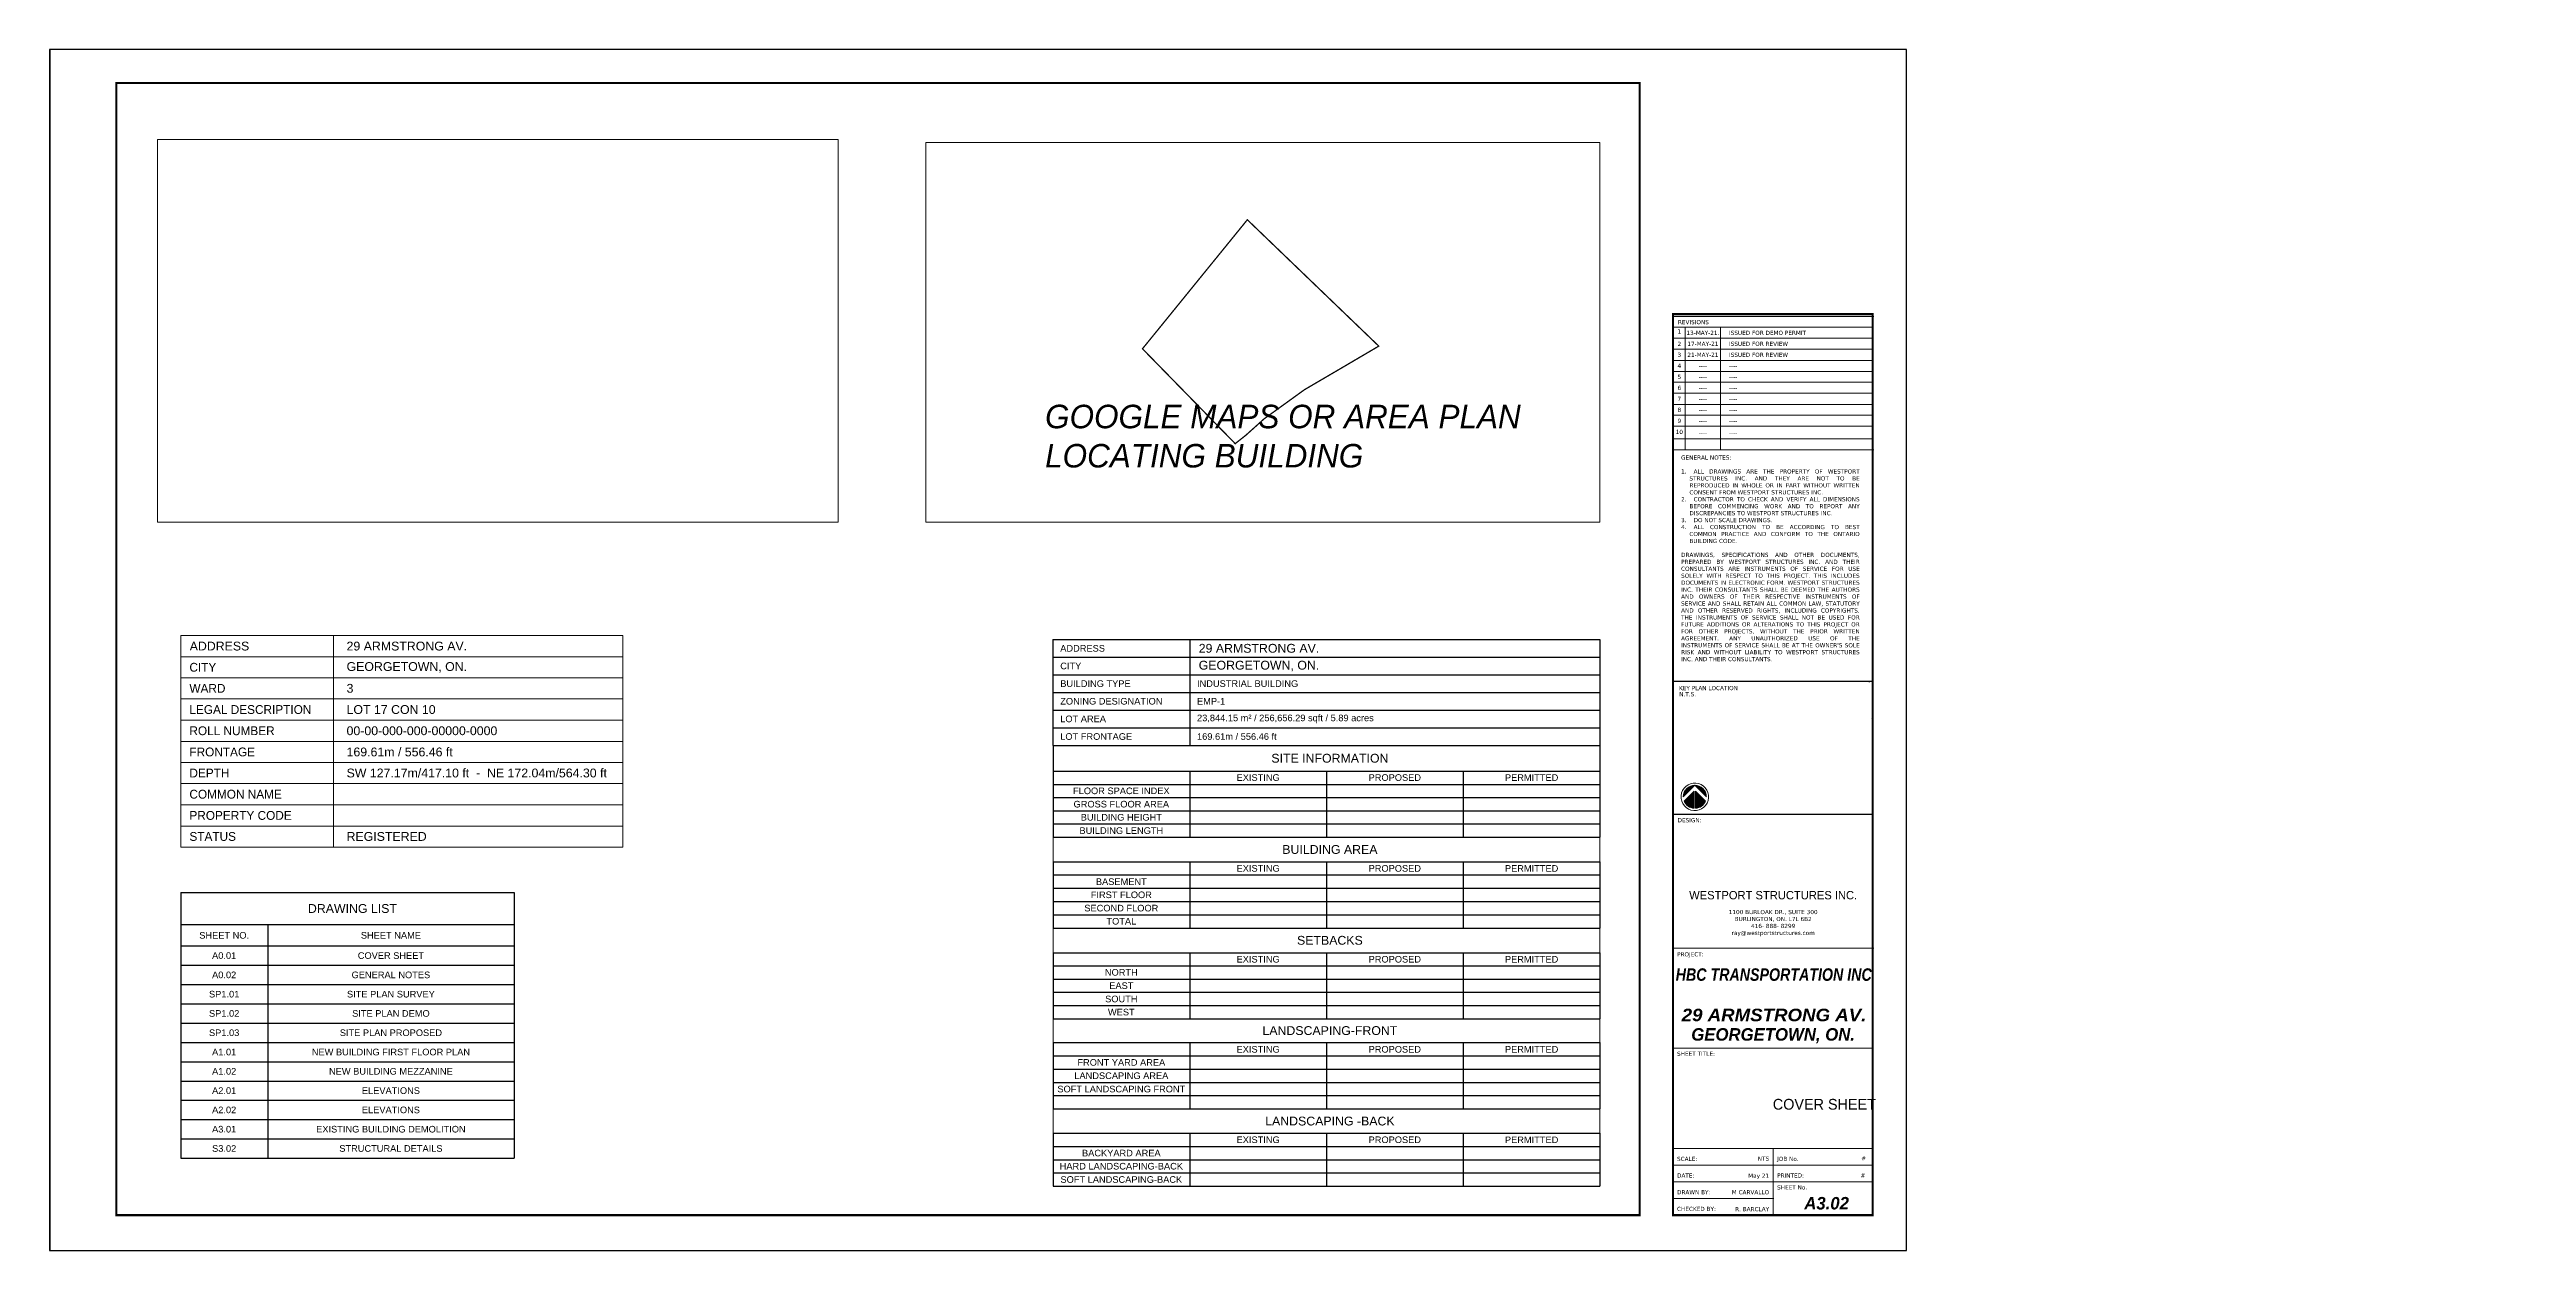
# Paper-space layout 'A0.01' of a CAD drawing. Header units: metres. Extents: x 0 to 576, y 0 to 279.
# The model-space entities are those that its viewports show. They can reach past a viewport. Long polylines and large blocks are cut down to what shows.
import ezdxf
from ezdxf.enums import TextEntityAlignment as Align

# ---------------------------------------------------------------- set-up
doc = ezdxf.new("R2018")
doc.units = ezdxf.units.M
doc.header["$XCLIPFRAME"] = 2
doc.linetypes.add('PHANTOM', pattern=[63.5, 31.75, -6.35, 6.35, -6.35, 6.35, -6.35])
doc.layers.get('DEFPOINTS').update_dxf_attribs({"lineweight": 5})
for name, color, linetype, lineweight in [('A-WALLS', 1, 'Continuous', 25), ('BRD-LINES', 202, 'Continuous', 5), ('BRD-TEXT', 3, 'Continuous', 5), ('BRD-THIN LINES', 7, 'Continuous', 5), ('F line', 1, 'Continuous', 5), ('SP_TERRAIN BOUNDARY', 1, 'PHANTOM', 50), ('ST-GRID DIMS', 7, 'Continuous', 5), ('T-TABLES', 6, 'Continuous', 5)]:
    doc.layers.add(name, color=color, linetype=linetype, lineweight=lineweight)
doc.layers.add('P_NOPLOT_TEXT', color=7, linetype='Continuous', lineweight=5, true_color=0xfc928d, plot=False)
doc.styles.add('.TABLE TEXT MED', font='GOTHIC.TTF', dxfattribs={"height": 5})
doc.styles.add('MGC-TITLES-MED', font='GOTHICI.TTF', dxfattribs={"height": 0.25})
doc.styles.get("Standard").update_dxf_attribs({"font": 'arial.ttf'})
doc.styles.add('TITLE BLOCK BIG', font='GOTHICBI.TTF', dxfattribs={"height": 0.1875})
doc.styles.add('TITLE BLOCK MED 2', font='GOTHIC.TTF', dxfattribs={"height": 0.125})
doc.styles.add('TITLE BLOCK SMALL', font='verdana.ttf', dxfattribs={"height": 0.0625})
picture_1 = doc.add_image_def('image1.jpg', size_in_pixel=(655, 450))
picture_2 = doc.add_image_def('image2.jpg', size_in_pixel=(3264, 1836))
picture_3 = doc.add_image_def('image3.jpg', size_in_pixel=(1180, 665))

# ---------------------------------------------------------------- blocks, each defined once
blk = doc.blocks.new('*X3')
at = {"color": 0}
for p, q in [((-62, 8), (27, 8)), ((-62, 5), (29, 5)), ((-61, 12), (22, 12)), ((-61, 10), (24, 10)), ((-60, 15), (19, 15)), ((-59, 20), (14, 20)), ((-59, 18), (17, 18)), ((-58, 22), (12, 22)), ((-57, 25), (9, 25)), ((-56, 28), (7, 28)), ((-54, 30), (4, 30)), ((-53, 32), (2, 32)), ((-51, 35), (-1, 35)), ((-49, 38), (-3, 38)), ((-47, 40), (-6, 40)), ((-45, 42), (-8, 42)), ((-43, 45), (-11, 45)), ((-40, 48), (-13, 48)), ((-37, 50), (-16, 50)), ((-33, 52), (-18, 52)), ((-29, 55), (-21, 55))]:
    blk.add_line(p, q, dxfattribs=at)
blk = doc.blocks.new('*X4')
at = {"color": 0}
for p, q in [((-62, -5), (29, -5)), ((-62, -8), (27, -8)), ((-61, -10), (24, -10)), ((-61, -12), (22, -12)), ((-60, -15), (19, -15)), ((-59, -18), (17, -18)), ((-59, -20), (14, -20)), ((-58, -22), (12, -22)), ((-57, -25), (9, -25)), ((-56, -28), (7, -28)), ((-54, -30), (4, -30)), ((-53, -32), (2, -32)), ((-51, -35), (-1, -35)), ((-49, -38), (-3, -38)), ((-47, -40), (-6, -40)), ((-45, -42), (-8, -42)), ((-43, -45), (-11, -45)), ((-40, -48), (-13, -48)), ((-37, -50), (-16, -50)), ((-33, -52), (-18, -52)), ((-29, -55), (-21, -55))]:
    blk.add_line(p, q, dxfattribs=at)
blk = doc.blocks.new('*X5')
at = {"color": 0}
for p, q in [((2, -60), (16, -60)), ((5, -58), (23, -58)), ((7, -55), (29, -55)), ((10, -52), (33, -52)), ((12, -50), (37, -50)), ((15, -48), (40, -48)), ((17, -45), (43, -45)), ((20, -42), (45, -42)), ((22, -40), (47, -40)), ((25, -38), (49, -38)), ((27, -35), (51, -35)), ((30, -32), (53, -32)), ((32, -30), (54, -30)), ((35, -28), (56, -28)), ((37, -25), (57, -25)), ((40, -22), (58, -22)), ((42, -20), (59, -20)), ((45, -18), (59, -18)), ((47, -15), (60, -15)), ((50, -12), (61, -12)), ((52, -10), (61, -10)), ((55, -8), (62, -8)), ((57, -5), (62, -5)), ((60, -2), (62, -2))]:
    blk.add_line(p, q, dxfattribs=at)
blk = doc.blocks.new('*X6')
at = {"color": 0}
for p, q in [((2, 60), (16, 60)), ((5, 58), (23, 58)), ((7, 55), (29, 55)), ((10, 52), (33, 52)), ((12, 50), (37, 50)), ((15, 48), (40, 48)), ((17, 45), (43, 45)), ((20, 42), (45, 42)), ((22, 40), (47, 40)), ((25, 38), (49, 38)), ((27, 35), (51, 35)), ((30, 32), (53, 32)), ((32, 30), (54, 30)), ((35, 28), (56, 28)), ((37, 25), (57, 25)), ((40, 22), (58, 22)), ((42, 20), (59, 20)), ((45, 18), (59, 18)), ((47, 15), (60, 15)), ((50, 12), (61, 12)), ((52, 10), (61, 10)), ((55, 8), (62, 8)), ((57, 5), (62, 5)), ((60, 2), (62, 2)), ((62, 0), (62, 0))]:
    blk.add_line(p, q, dxfattribs=at)
blk = doc.blocks.new('A$C620E51BF')
for p, q in [((4.91, 9.03), (0.8, 4.91)), ((4.91, 9.03), (9.03, 4.91)), ((1.1, 3.36), (4.71, 6.97)), ((4.71, 6.97), (4.71, 0.79)), ((8.73, 3.36), (5.11, 6.97)), ((5.11, 0.79), (5.11, 6.97))]:
    blk.add_line(p, q)
at = {"extrusion": (0, 0, -1)}
blk.add_ellipse((4.91, 4.9), major_axis=(-4.9, 0.39), ratio=1, dxfattribs=at)
for start_param, end_param in [(6.206295, 7.773697), (1.490512, 3.057915), (4.680511, 5.818313), (3.445897, 4.583699)]:
    blk.add_ellipse((4.91, 4.9), major_axis=(-4.1, 0.33), ratio=1, start_param=start_param, end_param=end_param, dxfattribs=at)
at = {"xscale": 0.0663863712999671, "yscale": 0.0663863712999671, "zscale": 0.0110643952166795, "rotation": 89.99999999999999}
for name in ['*X6', '*X5', '*X3', '*X4']:
    blk.add_blockref(name, (4.91, 4.9), dxfattribs=at)
blk = doc.blocks.new('*U43')
at = {"layer": 'F line', "ltscale": 100}
h = blk.add_hatch(dxfattribs=at)
h.set_pattern_fill('AR-CONC', color=95, scale=0.006111)
h.set_pattern_definition([(50, (-228.60933, -19.48155), (0.0438325667, -0.0038348527), [0.004583333, -0.050416667]), (355, (-228.60933, -19.48155), (-0.008479248, 0.045967297), [0.003666667, -0.040333333]), (100.451444, (-228.605676, -19.48187), (0.0353533184, 0.042132444), [0.003895234, -0.0428475735]), (46.1842, (-228.60933, -19.46933), (0.065220304, -0.010115067), [0.006875, -0.075625]), (96.635635, (-228.603894, -19.47017), (0.05711823, 0.05952947), [0.005842854, -0.064271396]), (351.184164, (-228.60933, -19.46933), (0.05711823, 0.05952947), [0.0055, -0.0605]), (21, (-228.603218, -19.472383), (0.036477653, -0.024604488), [0.004583333, -0.050416667]), (326, (-228.603218, -19.472383), (0.01486927, 0.044314725), [0.003666667, -0.040333333]), (71.451445, (-228.600178, -19.474434), (0.051346923, 0.019710237), [0.003895234, -0.0428475735]), (37.5, (-228.609329, -19.48155), (0.0007431023, 0.0203435133), [0, -0.0398444444, 0, -0.0409444444, 0, -0.040486111]), (7.5, (-228.609329, -19.48155), (0.0160764717, 0.024102938), [0, -0.0233444444, 0, -0.0389277778, 0, -0.0154305556]), (327.5, (-228.622957, -19.48155), (0.0326224822, -0.0013783533), [0, -0.0152777778, 0, -0.0476666667, 0, -0.06325]), (317.5, (-228.629068, -19.48155), (0.0356391548, 0.0061175267), [0, -0.019861111, 0, -0.0316555556, 0, -0.0449166667])])
h.paths.add_polyline_path([(29.009, 7.928), (29.668, 7.922)], flags=16)
at = {"ltscale": 0.1}
blk.add_lwpolyline([(6.994, 0), (23.994, 0), (23.994, 11), (6.994, 11)], close=True, dxfattribs=at)
for p in [(22.772, 0.782), (22.772, 0.629), (22.772, 0.477)]:
    blk.add_point(p)
at = {"layer": 'BRD-LINES'}
for p, q in [((23.683, 8.556), (21.86, 8.556)), ((23.683, 8.456), (21.86, 8.456)), ((23.683, 8.355), (21.86, 8.355)), ((23.683, 8.254), (21.86, 8.254)), ((23.683, 8.153), (21.86, 8.153)), ((23.683, 8.052), (21.86, 8.052)), ((23.683, 7.952), (21.86, 7.952)), ((23.683, 7.851), (21.86, 7.851)), ((23.683, 7.75), (21.86, 7.75)), ((21.966, 7.75), (21.966, 7.334)), ((22.291, 7.75), (22.291, 7.334)), ((23.683, 7.65), (21.86, 7.65)), ((23.683, 7.549), (21.86, 7.549)), ((23.683, 7.435), (21.86, 7.435)), ((21.855, 0.782), (23.688, 0.782)), ((21.855, 0.629), (23.688, 0.629)), ((21.855, 0.477), (22.772, 0.477))]:
    blk.add_line(p, q, dxfattribs=at)
blk.add_lwpolyline([(6.998, 0), (6.998, 11), (23.994, 11), (23.994, 0), (6.994, 0)], close=True, dxfattribs=at)
at = {"layer": 'BRD-LINES', "const_width": 0.0191}
for points in [[(7.605, 10.694), (21.549, 10.694), (21.549, 0.324), (7.605, 0.324)], [(21.855, 0.324), (23.683, 0.324), (23.683, 8.576), (21.855, 8.576)]]:
    blk.add_lwpolyline(points, close=True, dxfattribs=at)
at = {"layer": 'BRD-LINES', "const_width": 0.00917, "flags": 128}
for points in [[(21.86, 8.556), (23.694, 8.556)], [(21.85, 7.334), (23.683, 7.334)], [(21.86, 7.334), (23.694, 7.334)], [(21.85, 5.215), (23.683, 5.215)], [(21.85, 3.992), (23.683, 3.992)], [(21.86, 2.77), (23.694, 2.77)], [(21.855, 1.852), (23.688, 1.852)], [(21.855, 0.935), (23.688, 0.935)], [(22.772, 0.324), (22.772, 0.935)]]:
    blk.add_lwpolyline(points, dxfattribs=at)
at = {"layer": 'BRD-TEXT'}
for p, q in [((21.967, 8.456), (21.967, 7.75)), ((22.291, 8.456), (22.291, 7.75))]:
    blk.add_line(p, q, dxfattribs=at)
at = {"layer": 'BRD-THIN LINES', "ltscale": 0.1}
for p, q in [((23.648, 5.204), (23.657, 5.215)), ((23.676, 4.875), (23.683, 4.869))]:
    blk.add_line(p, q, dxfattribs=at)
at = {"layer": 'BRD-LINES', "color": 7, "xscale": 0.02560439062498781, "yscale": 0.02560439062498781, "zscale": 0.02560439062498781}
blk.add_blockref('A$C620E51BF', (21.929, 4.03), dxfattribs=at)
at = {"layer": 'BRD-TEXT', "style": 'TITLE BLOCK SMALL'}
for s, p in [('1', (21.913, 8.418)), ('2', (21.913, 8.304)), ('3', (21.913, 8.204)), ('4', (21.913, 8.103)), ('5', (21.913, 8.002)), ('6', (21.913, 7.901)), ('8', (21.913, 7.7)), ('7', (21.913, 7.801)), ('10', (21.913, 7.498)), ('9', (21.913, 7.599))]:
    blk.add_text(s, height=0.0382, dxfattribs=at).set_placement(p, align=Align.MIDDLE_CENTER)
for s, height, p in [('REVISIONS', 0.0382, (21.9, 8.484)), ('KEY PLAN LOCATION', 0.03819, (21.91, 5.132)), ('DESIGN:', 0.0382, (21.897, 3.922)), ('PROJECT:', 0.0382, (21.892, 2.694)), ('SHEET TITLE:', 0.03819, (21.892, 1.783)), ('SCALE:', 0.0382, (21.892, 0.82)), ('DATE:', 0.0382, (21.892, 0.668)), ('JOB No.', 0.0382, (22.808, 0.82)), ('PRINTED:', 0.0382, (22.808, 0.668)), ('DRAWN BY:', 0.0382, (21.892, 0.515)), ('SHEET No.', 0.0382, (22.808, 0.559)), ('CHECKED BY:', 0.03819, (21.892, 0.362))]:
    blk.add_text(s, height=height, dxfattribs=at).set_placement(p)
blk.add_text('N.T.S.', height=0.0382, dxfattribs=at).set_placement((21.912, 5.065), align=Align.BOTTOM_LEFT)
at = {"layer": 'BRD-TEXT', "ltscale": 0.1, "insert": (21.929, 7.282), "char_height": 0.038194, "attachment_point": 1, "style": 'TITLE BLOCK SMALL'}
blk.add_mtext_dynamic_manual_height_columns("\\pxsm1;GENERAL NOTES:\\P\\pqj;\\P\\pi-2,l2,t3;1.^IALL DRAWINGS ARE THE PROPERTY OF WESTPORT STRUCTURES INC. AND THEY ARE NOT TO BE REPRODUCED IN WHOLE OR IN PART WITHOUT WRITTEN CONSENT FROM WESTPORT STRUCTURES INC.\\P2.^ICONTRACTOR TO CHECK AND VERIFY ALL DIMENSIONS BEFORE COMMENCING WORK AND TO REPORT ANY DISCREPANCIES TO WESTPORT STRUCTURES INC.\\P3.^IDO NOT SCALE DRAWINGS.\\P4.^IALL CONSTRUCTION TO BE ACCORDING TO BEST COMMON PRACTICE AND CONFORM TO THE ONTARIO BUILDING CODE.\\P\\pi0,l0,tz;\\PDRAWINGS, SPECIFICATIONS AND OTHER DOCUMENTS, PREPARED BY WESTPORT STRUCTURES INC. AND THEIR CONSULTANTS ARE INSTRUMENTS OF SERVICE FOR USE SOLELY WITH RESPECT TO THIS PROJECT. THIS INCLUDES DOCUMENTS IN ELECTRONIC FORM. WESTPORT STRUCTURES INC. THEIR CONSULTANTS SHALL BE DEEMED THE AUTHORS AND OWNERS OF THEIR RESPECTIVE INSTRUMENTS OF SERVICE AND SHALL RETAIN ALL COMMON LAW, STATUTORY AND OTHER RESERVED RIGHTS, INCLUDING COPYRIGHTS. THE INSTRUMENTS OF SERVICE SHALL NOT BE USED FOR FUTURE ADDITIONS OR ALTERATIONS TO THIS PROJECT OR FOR OTHER PROJECTS, WITHOUT THE PRIOR WRITTEN AGREEMENT. ANY UNAUTHORIZED USE OF THE INSTRUMENTS OF SERVICE SHALL BE AT THE OWNER'S SOLE RISK AND WITHOUT LIABILITY TO WESTPORT STRUCTURES INC. AND THEIR CONSULTANTS.", width=1.63003, gutter_width=0.382, heights=[0], dxfattribs=at)
at = {"layer": 'BRD-TEXT', "insert": (22.772, 3.254), "char_height": 0.07639, "width": 2.36316, "attachment_point": 5, "style": 'TITLE BLOCK MED 2'}
blk.add_mtext('WESTPORT STRUCTURES INC.\\P', dxfattribs=at)
at = {"layer": 'BRD-TEXT', "insert": (22.772, 2.999), "char_height": 0.03819, "attachment_point": 5, "style": 'TITLE BLOCK SMALL'}
blk.add_mtext_dynamic_manual_height_columns('\\pxsm1,qc;1100 BURLOAK DR., SUITE 300\\PBURLINGTON, ON. L7L 6B2\\P416- 888- 8299\\Pray@westportstructures.com', width=1.74176, gutter_width=0.191, heights=[0.653], dxfattribs=at)
at = {"layer": 'BRD-TEXT', "ltscale": 0.1}
for tag, height, style, p in [('REV_1_DATE', 0.0382, 'TITLE BLOCK SMALL', (22.129, 8.405)), ('REV_2_DATE', 0.0382, 'TITLE BLOCK SMALL', (22.129, 8.304)), ('REV_3_DATE', 0.0382, 'TITLE BLOCK SMALL', (22.129, 8.204)), ('REV_4_DATE', 0.0382, 'TITLE BLOCK SMALL', (22.129, 8.103)), ('REV_5_DATE', 0.0382, 'TITLE BLOCK SMALL', (22.129, 8.002)), ('REV_6_DATE', 0.0382, 'TITLE BLOCK SMALL', (22.129, 7.902)), ('REV_7_DATE', 0.0382, 'TITLE BLOCK SMALL', (22.129, 7.801)), ('REV_8_DATE', 0.0382, 'TITLE BLOCK SMALL', (22.129, 7.7)), ('REV_10_DATE', 0.0382, 'TITLE BLOCK SMALL', (22.129, 7.485)), ('REV_9_DATE', 0.0382, 'TITLE BLOCK SMALL', (22.129, 7.599)), ('SHEET_NO', 0.115, 'TITLE BLOCK BIG', (23.261, 0.433))]:
    blk.add_attdef(tag, text='', height=height, dxfattribs=dict(at, style=style)).set_placement(p, align=Align.MIDDLE_CENTER)
at = {"layer": 'BRD-TEXT', "ltscale": 0.1, "style": 'TITLE BLOCK SMALL'}
for tag, p in [('REV_1_DETAIL', (22.367, 8.405)), ('REV_2_DETAIL', (22.367, 8.304)), ('REV_3_DETAIL', (22.367, 8.204)), ('REV_4_DETAIL', (22.367, 8.103)), ('REV_5_DETAIL', (22.367, 8.002)), ('REV_6_DETAIL', (22.367, 7.902)), ('REV_7_DETAIL', (22.367, 7.801)), ('REV_8_DETAIL', (22.367, 7.7)), ('REV_9_DETAIL', (22.367, 7.599)), ('REV_10_DETAIL', (22.367, 7.485))]:
    blk.add_attdef(tag, text='', height=0.0382, dxfattribs=at).set_placement(p, align=Align.MIDDLE_LEFT)
at = {"layer": 'BRD-TEXT', "ltscale": 0.1, "style": 'TITLE BLOCK BIG', "width": 0.85}
blk.add_attdef('PROJ_TITLE', text='', height=0.115, dxfattribs=at).set_placement((22.777, 2.585), align=Align.TOP_CENTER)
at = {"layer": 'BRD-TEXT', "ltscale": 0.1, "style": 'TITLE BLOCK BIG', "width": 1.108315}
blk.add_attdef('ADDRESS', text='', height=0.115, dxfattribs=at).set_placement((21.935, 2.1), (23.625, 2.1), align=Align.FIT)
at = {"layer": 'BRD-TEXT', "ltscale": 0.1, "style": 'TITLE BLOCK BIG'}
blk.add_attdef('CITY', text='', height=0.115, dxfattribs=at).set_placement((22.772, 2.037), align=Align.TOP_CENTER)
at = {"layer": 'BRD-TEXT', "lineweight": 30, "flags": 104}
blk.add_attdef('SHEET-TITLE', text='', height=0.115, dxfattribs=at).set_placement((22.769, 1.388), align=Align.MIDDLE_CENTER)
at = {"layer": 'BRD-TEXT', "ltscale": 0.1, "style": 'TITLE BLOCK SMALL'}
for tag, p in [('SCALE', (22.735, 0.841)), ('DATE', (22.735, 0.685)), ('DRAWN_BY', (22.735, 0.534)), ('CHECKED_BY', (22.735, 0.379))]:
    blk.add_attdef(tag, text='', height=0.0382, dxfattribs=at).set_placement(p, align=Align.MIDDLE_RIGHT)
for tag, p in [('PRINTED', (23.615, 0.656)), ('JOB_NO', (23.622, 0.814))]:
    blk.add_attdef(tag, text='', height=0.0382, dxfattribs=at).set_placement(p, align=Align.BOTTOM_RIGHT)
image = blk.add_image(picture_1, insert=(21.855, 3.992), size_in_units=(1.828, 1.256))
image.set_boundary_path([(-0.5, 11.54), (654.5, 449.5)])
blk = doc.blocks.new('*T64')
at = {"layer": 'T-TABLES', "color": 0, "lineweight": -2, "transparency": 16777216}
for p, q in [((0, 0), (7.0866, 0)), ((0, 0), (0, -5.4864)), ((7.0866, 0), (7.0866, -5.4864)), ((0, -0.9144), (28.3464, -0.9144)), ((28.3464, -0.9144), (28.3464, -5.4864)), ((0, -1.8288), (28.3464, -1.8288)), ((0, -2.7432), (28.3464, -2.7432)), ((0, -3.6576), (28.3464, -3.6576)), ((0, -4.572), (28.3464, -4.572)), ((0, -5.4864), (28.3464, -5.4864))]:
    blk.add_line(p, q, dxfattribs=at)
at = {"layer": 'T-TABLES', "color": 0, "linetype": 'ByBlock', "lineweight": -2, "transparency": 16777216}
for p, q in [((7.0866, 0), (28.3464, 0)), ((28.3464, 0), (28.3464, -0.9144))]:
    blk.add_line(p, q, dxfattribs=at)
at = {"layer": 'T-TABLES', "color": 0, "transparency": 16777216, "attachment_point": 4}
for s, insert, char_height, width in [('  ADDRESS', (0.1143, -0.4572), 0.3429, 6.858), ('  CITY', (0.1143, -1.3716), 0.3429, 6.858), ('  29 ARMSTRONG AV.', (7.2009, -0.4572), 0.4572, 21.0312), ('  GEORGETOWN, ON.', (7.2009, -1.3716), 0.4572, 21.0312), ('  BUILDING TYPE', (0.1143, -2.286), 0.3429, 6.858), ('  INDUSTRIAL BUILDING', (7.2009, -2.286), 0.3429, 21.0312), ('  ZONING DESIGNATION', (0.1143, -3.2004), 0.3429, 6.858), ('  EMP-1', (7.2009, -3.2004), 0.3429, 21.0312), ('  LOT AREA', (0.1143, -4.1148), 0.3429, 6.858), ('  LOT FRONTAGE', (0.1143, -5.0292), 0.3429, 6.858), ('  23,844.15 m² / 256,656.29 sqft / 5.89 acres', (7.2009, -4.1148), 0.3429, 21.0312), ('  169.61m / 556.46 ft', (7.2009, -5.0292), 0.3429, 21.0312)]:
    blk.add_mtext(s, dxfattribs=dict(at, insert=insert, char_height=char_height, width=width))
blk = doc.blocks.new('*T65')
at = {"layer": 'DEFPOINTS', "color": 8, "linetype": 'ByBlock', "lineweight": 0, "transparency": 16777216}
for p, q in [((0, -4.76), (0, -6.04)), ((28.34, -4.76), (28.34, -6.04)), ((0, -9.47), (0, -10.75)), ((28.34, -9.47), (28.34, -10.75)), ((0, -14.18), (0, -15.41)), ((28.34, -14.18), (28.34, -15.41)), ((0, -18.84), (0, -20.11)), ((28.34, -18.84), (28.34, -20.11))]:
    blk.add_line(p, q, dxfattribs=at)
at = {"layer": 'T-TABLES', "color": 0, "lineweight": -2, "transparency": 16777216}
for p, q in [((0, 0), (28.34, 0)), ((0, 0), (0, -1.33)), ((28.34, 0), (28.34, -1.33)), ((0, -1.33), (28.34, -1.33)), ((0, -2.02), (28.34, -2.02)), ((0, -2.02), (0, -4.76)), ((7.09, -2.02), (7.09, -4.76)), ((14.17, -2.02), (14.17, -4.76)), ((21.26, -2.02), (21.26, -4.76)), ((28.34, -2.02), (28.34, -4.76)), ((0, -2.7), (28.34, -2.7)), ((0, -3.39), (28.34, -3.39)), ((0, -4.07), (28.34, -4.07)), ((0, -4.76), (28.34, -4.76)), ((0, -6.04), (28.34, -6.04)), ((0, -6.04), (0, -9.47)), ((7.09, -6.04), (7.09, -9.47)), ((14.17, -6.04), (14.17, -9.47)), ((21.26, -6.04), (21.26, -9.47)), ((28.34, -6.04), (28.34, -9.47)), ((0, -6.72), (28.34, -6.72)), ((0, -7.41), (28.34, -7.41)), ((0, -8.1), (28.34, -8.1)), ((0, -8.78), (28.34, -8.78)), ((0, -9.47), (28.34, -9.47)), ((0, -10.75), (28.34, -10.75)), ((0, -11.43), (28.34, -11.43)), ((0, -11.43), (0, -14.18)), ((7.09, -11.43), (7.09, -14.18)), ((14.17, -10.75), (14.17, -14.18)), ((21.26, -10.75), (21.26, -14.18)), ((28.34, -10.75), (28.34, -14.18)), ((0, -12.12), (28.34, -12.12)), ((0, -12.8), (28.34, -12.8)), ((0, -13.49), (28.34, -13.49)), ((0, -14.18), (28.34, -14.18)), ((0, -15.41), (28.34, -15.41)), ((0, -16.1), (28.34, -16.1)), ((0, -16.1), (0, -18.84)), ((7.09, -16.1), (7.09, -18.84)), ((14.17, -15.41), (14.17, -18.84)), ((21.26, -15.41), (21.26, -18.84)), ((28.34, -15.41), (28.34, -18.84)), ((0, -16.79), (28.34, -16.79)), ((0, -17.47), (28.34, -17.47)), ((0, -18.16), (28.34, -18.16)), ((0, -18.84), (28.34, -18.84)), ((0, -20.11), (28.34, -20.11)), ((0, -20.11), (0, -22.85)), ((7.09, -20.11), (7.09, -22.85)), ((14.17, -20.11), (14.17, -22.85)), ((21.26, -20.11), (21.26, -22.85)), ((28.34, -20.11), (28.34, -22.85)), ((0, -20.79), (28.34, -20.79)), ((0, -21.48), (28.34, -21.48)), ((0, -22.16), (28.34, -22.16)), ((0, -22.85), (28.34, -22.85))]:
    blk.add_line(p, q, dxfattribs=at)
at = {"layer": 'T-TABLES', "color": 0, "linetype": 'ByBlock', "lineweight": -2, "transparency": 16777216}
for p, q in [((0, -1.33), (0, -2.02)), ((7.09, -1.33), (7.09, -2.02)), ((14.17, -1.33), (14.17, -2.02)), ((21.26, -1.33), (21.26, -2.02)), ((28.34, -1.33), (28.34, -2.02)), ((0, -10.75), (0, -11.43)), ((7.09, -10.75), (7.09, -11.43)), ((0, -15.41), (0, -16.1)), ((7.09, -15.41), (7.09, -16.1))]:
    blk.add_line(p, q, dxfattribs=at)
at = {"layer": 'T-TABLES', "color": 0, "transparency": 16777216, "attachment_point": 5}
for s, insert, char_height, width in [('  SITE INFORMATION', (14.17, -0.67), 0.4572, 28.1132), ('FLOOR SPACE INDEX', (3.54, -2.36), 0.3429, 6.8569), ('EXISTING', (10.63, -1.67), 0.343, 6.8569), ('PROPOSED', (17.71, -1.67), 0.343, 6.8569), ('PERMITTED', (24.8, -1.67), 0.343, 6.8569), ('GROSS FLOOR AREA', (3.54, -3.05), 0.3429, 6.8569), ('BUILDING HEIGHT', (3.54, -3.73), 0.3429, 6.8569), ('BUILDING LENGTH', (3.54, -4.42), 0.3429, 6.8569), ('EXISTING', (10.63, -6.38), 0.343, 6.8569), ('  BUILDING AREA', (14.17, -5.4), 0.4572, 28.1132), ('PROPOSED', (17.71, -6.38), 0.343, 6.8569), ('PERMITTED', (24.8, -6.38), 0.343, 6.8569), ('FIRST FLOOR', (3.54, -7.75), 0.3429, 6.8569), ('BASEMENT', (3.54, -7.07), 0.343, 6.8569), ('SECOND FLOOR', (3.54, -8.44), 0.3429, 6.8569), ('TOTAL', (3.54, -9.12), 0.343, 6.8569), ('  SETBACKS', (14.17, -10.11), 0.457, 28.1132), ('EXISTING', (10.63, -11.09), 0.343, 6.8569), ('PROPOSED', (17.71, -11.09), 0.343, 6.8569), ('PERMITTED', (24.8, -11.09), 0.343, 6.8569), ('NORTH', (3.54, -11.77), 0.343, 6.8569), ('EAST', (3.54, -12.46), 0.343, 6.8569), ('SOUTH', (3.54, -13.15), 0.343, 6.8569), ('WEST', (3.54, -13.83), 0.343, 6.8569), ('  LANDSCAPING-FRONT', (14.17, -14.79), 0.4572, 28.1132), ('FRONT YARD AREA', (3.54, -16.44), 0.3429, 6.8569), ('EXISTING', (10.63, -15.76), 0.343, 6.8569), ('PROPOSED', (17.71, -15.76), 0.343, 6.8569), ('PERMITTED', (24.8, -15.76), 0.343, 6.8569), ('SOFT LANDSCAPING FRONT', (3.54, -17.82), 0.3429, 6.8569), ('LANDSCAPING AREA', (3.54, -17.13), 0.3429, 6.8569), ('  LANDSCAPING -BACK', (14.17, -19.48), 0.4572, 28.1132), ('EXISTING', (10.63, -20.45), 0.343, 6.8569), ('PROPOSED', (17.71, -20.45), 0.343, 6.8569), ('PERMITTED', (24.8, -20.45), 0.343, 6.8569), ('HARD LANDSCAPING-BACK', (3.54, -21.82), 0.3429, 6.8569), ('BACKYARD AREA', (3.54, -21.14), 0.3429, 6.8569), ('SOFT LANDSCAPING-BACK', (3.54, -22.51), 0.3429, 6.8569)]:
    blk.add_mtext(s, dxfattribs=dict(at, insert=insert, char_height=char_height, width=width))
blk = doc.blocks.new('*T66')
at = {"layer": 'DEFPOINTS', "color": 8, "linetype": 'ByBlock', "lineweight": 0, "transparency": 16777216}
for p, q in [((0, 0), (22.91, 0)), ((0, 0), (0, -10.97)), ((7.91, 0), (7.91, -10.97)), ((22.91, 0), (22.91, -10.97)), ((0, -1.1), (22.91, -1.1)), ((0, -2.19), (22.91, -2.19)), ((0, -3.29), (22.91, -3.29)), ((0, -4.39), (22.91, -4.39)), ((0, -5.49), (22.91, -5.49)), ((0, -6.58), (22.91, -6.58)), ((0, -7.68), (22.91, -7.68)), ((0, -8.78), (22.91, -8.78)), ((0, -9.88), (22.91, -9.88)), ((0, -10.97), (22.91, -10.97))]:
    blk.add_line(p, q, dxfattribs=at)
at = {"layer": 'T-TABLES', "color": 0, "transparency": 16777216, "attachment_point": 4}
for s, insert, char_height, width in [('  ADDRESS', (0.11, -0.55), 0.457, 7.6846), ('   29 ARMSTRONG AV.', (8.06, -0.55), 0.4572, 14.6935), ('   3', (8.06, -2.74), 0.457, 14.6935), ('   GEORGETOWN, ON.', (8.06, -1.65), 0.4572, 14.6935), ('   LOT 17 CON 10', (8.06, -3.84), 0.4572, 14.6935), ('   00-00-000-000-00000-0000', (8.06, -4.94), 0.4572, 14.6935), ('   169.61m / 556.46 ft', (8.06, -6.04), 0.4572, 14.6935), ('   SW 127.17m/417.10 ft  -  NE 172.04m/564.30 ft', (8.06, -7.13), 0.4572, 14.6935), ('   REGISTERED', (8.06, -10.42), 0.4572, 14.6935)]:
    blk.add_mtext(s, dxfattribs=dict(at, insert=insert, char_height=char_height, width=width))
at = {"layer": 'T-TABLES', "color": 0, "transparency": 16777216, "width": 7.6846, "attachment_point": 4, "style": '.TABLE TEXT MED'}
for s, insert, char_height in [('  WARD', (0.11, -2.74), 0.457), ('  CITY', (0.11, -1.65), 0.457), ('  LEGAL DESCRIPTION', (0.11, -3.84), 0.4572), ('  ROLL NUMBER', (0.11, -4.94), 0.4572), ('  FRONTAGE', (0.11, -6.04), 0.457), ('  DEPTH', (0.11, -7.13), 0.457), ('  COMMON NAME', (0.11, -8.23), 0.4572), ('  STATUS', (0.11, -10.42), 0.457), ('  PROPERTY CODE', (0.11, -9.33), 0.4572)]:
    blk.add_mtext(s, dxfattribs=dict(at, insert=insert, char_height=char_height))
blk = doc.blocks.new('*T67')
at = {"layer": 'T-TABLES', "color": 0, "linetype": 'ByBlock', "lineweight": -2, "transparency": 16777216}
for p, q in [((0, 0), (17.27, 0)), ((0, 0), (0, -13.77)), ((17.27, 0), (17.27, -13.77)), ((0, -1.66), (17.27, -1.66)), ((4.51, -1.66), (4.51, -13.77)), ((0, -2.77), (17.27, -2.77)), ((0, -3.77), (17.27, -3.77)), ((0, -4.77), (17.27, -4.77)), ((0, -5.77), (17.27, -5.77)), ((0, -6.77), (17.27, -6.77)), ((0, -7.77), (17.27, -7.77)), ((0, -8.77), (17.27, -8.77)), ((0, -9.77), (17.27, -9.77)), ((0, -10.77), (17.27, -10.77)), ((0, -11.77), (17.27, -11.77)), ((0, -12.77), (17.27, -12.77)), ((0, -13.77), (17.27, -13.77))]:
    blk.add_line(p, q, dxfattribs=at)
at = {"layer": 'T-TABLES', "color": 0, "transparency": 16777216, "attachment_point": 5}
for s, insert, char_height, width in [('   DRAWING LIST', (8.63, -0.83), 0.4572, 17.0382), ('SHEET NO.', (2.25, -2.22), 0.343, 4.2778), ('SHEET NAME', (10.89, -2.22), 0.343, 12.5318), ('A0.01', (2.25, -3.27), 0.343, 4.2778), ('COVER SHEET', (10.89, -3.27), 0.3429, 12.5318), ('SP1.01', (2.25, -5.27), 0.343, 4.2778), ('A0.02', (2.25, -4.27), 0.343, 4.2778), ('SITE PLAN SURVEY', (10.89, -5.27), 0.3429, 12.5318), ('GENERAL NOTES', (10.89, -4.27), 0.3429, 12.5318), ('SP1.02', (2.25, -6.27), 0.343, 4.2778), ('SITE PLAN DEMO', (10.89, -6.27), 0.3429, 12.5318), ('SP1.03', (2.25, -7.27), 0.343, 4.2778), ('SITE PLAN PROPOSED', (10.89, -7.27), 0.3429, 12.5318), ('A1.01', (2.25, -8.27), 0.343, 4.2778), ('NEW BUILDING FIRST FLOOR PLAN', (10.89, -8.27), 0.3429, 12.5318), ('A1.02', (2.25, -9.27), 0.343, 4.2778), ('A2.01', (2.25, -10.27), 0.343, 4.2778), ('NEW BUILDING MEZZANINE', (10.89, -9.27), 0.3429, 12.5318), ('ELEVATIONS', (10.89, -10.27), 0.343, 12.5318), ('A2.02', (2.25, -11.27), 0.343, 4.2778), ('ELEVATIONS', (10.89, -11.27), 0.343, 12.5318), ('A3.01', (2.25, -12.27), 0.343, 4.2778), ('EXISTING BUILDING DEMOLITION', (10.89, -12.27), 0.3429, 12.5318), ('S3.02', (2.25, -13.27), 0.343, 4.2778), ('STRUCTURAL DETAILS', (10.89, -13.27), 0.3429, 12.5318)]:
    blk.add_mtext(s, dxfattribs=dict(at, insert=insert, char_height=char_height, width=width))

msp = doc.modelspace()

# ---------------------------------------------------------------- block references
for name, p in [('*T66', (622.021, 1209.23)), ('*T64', (667.213, 1209.021)), ('*T65', (667.218, 1203.535)), ('*T67', (622.021, 1195.904))]:
    msp.add_blockref(name, p)

# ---------------------------------------------------------------- texts
at = {"layer": 'P_NOPLOT_TEXT', "ltscale": 0.1, "insert": (666.809, 1221.194), "char_height": 1.2192, "width": 27.58142, "attachment_point": 1, "style": 'MGC-TITLES-MED'}
msp.add_mtext('GOOGLE MAPS OR AREA PLAN\\PLOCATING BUILDING', dxfattribs=at)

psp = doc.layouts.new('A0.01')

# ---------------------------------------------------------------- linework, layer by layer
at = {"layer": 'SP_TERRAIN BOUNDARY', "color": 1, "true_color": 0xfb0804, "const_width": 0.3}
psp.add_lwpolyline([(278.47, 239.75), (309.01, 210.37), (300.85, 205.57), (291.75, 200.24), (282.34, 193.44), (278.16, 189.68), (275.65, 187.69), (254.1, 209.75)], close=True, dxfattribs=at)

# ---------------------------------------------------------------- block references
at = {"layer": 'A-WALLS'}
ref = psp.add_blockref('*U43', (-177.42, 0.09), dxfattribs=dict(at, xscale=25.38568427081577, yscale=25.38568427081577, zscale=25.38568427081577))
lines = psp.add_mtext('COVER SHEET', dxfattribs={"layer": 'BRD-TEXT', "insert": (400.58, 35.34), "char_height": 2.5, "attachment_point": 1})
ref.add_attrib('SHEET-TITLE', '', (400.58, 35.34), dxfattribs={"flags": 104}).embed_mtext(lines)
ref.add_attrib('SCALE', 'NTS', dxfattribs={"layer": 'BRD-TEXT', "ltscale": 0.1, "height": 0.97, "style": 'TITLE BLOCK SMALL'}).set_placement((399.73, 21.43), align=Align.MIDDLE_RIGHT)
ref.add_attrib('DATE', 'May 21', dxfattribs={"layer": 'BRD-TEXT', "ltscale": 0.1, "height": 0.97, "style": 'TITLE BLOCK SMALL'}).set_placement((399.73, 17.48), align=Align.MIDDLE_RIGHT)
ref.add_attrib('DRAWN_BY', 'M CARVALLO', dxfattribs={"layer": 'BRD-TEXT', "ltscale": 0.1, "height": 0.97, "style": 'TITLE BLOCK SMALL'}).set_placement((399.73, 13.65), align=Align.MIDDLE_RIGHT)
ref.add_attrib('CHECKED_BY', 'R. BARCLAY', dxfattribs={"layer": 'BRD-TEXT', "ltscale": 0.1, "height": 0.97, "style": 'TITLE BLOCK SMALL'}).set_placement((399.73, 9.71), align=Align.MIDDLE_RIGHT)
ref.add_attrib('JOB_NO', '#', dxfattribs={"layer": 'BRD-TEXT', "ltscale": 0.1, "height": 0.97, "style": 'TITLE BLOCK SMALL'}).set_placement((422.25, 20.77), align=Align.BOTTOM_RIGHT)
ref.add_attrib('PRINTED', '#', dxfattribs={"layer": 'BRD-TEXT', "ltscale": 0.1, "height": 0.97, "style": 'TITLE BLOCK SMALL'}).set_placement((422.07, 16.75), align=Align.BOTTOM_RIGHT)
ref.add_attrib('SHEET_NO', 'A3.02', dxfattribs={"layer": 'BRD-TEXT', "ltscale": 0.1, "height": 2.909, "style": 'TITLE BLOCK BIG'}).set_placement((413.08, 11.08), align=Align.MIDDLE_CENTER)
ref.add_attrib('REV_1_DATE', '13-MAY-21.', dxfattribs={"layer": 'BRD-TEXT', "ltscale": 0.1, "height": 0.97, "style": 'TITLE BLOCK SMALL'}).set_placement((384.33, 213.46), align=Align.MIDDLE_CENTER)
ref.add_attrib('REV_1_DETAIL', 'ISSUED FOR DEMO PERMIT', dxfattribs={"layer": 'BRD-TEXT', "ltscale": 0.1, "height": 0.9696, "style": 'TITLE BLOCK SMALL'}).set_placement((390.39, 213.46), align=Align.MIDDLE_LEFT)
ref.add_attrib('REV_2_DATE', '17-MAY-21', dxfattribs={"layer": 'BRD-TEXT', "ltscale": 0.1, "height": 0.97, "style": 'TITLE BLOCK SMALL'}).set_placement((384.33, 210.91), align=Align.MIDDLE_CENTER)
ref.add_attrib('REV_2_DETAIL', 'ISSUED FOR REVIEW', dxfattribs={"layer": 'BRD-TEXT', "ltscale": 0.1, "height": 0.9696, "style": 'TITLE BLOCK SMALL'}).set_placement((390.39, 210.91), align=Align.MIDDLE_LEFT)
ref.add_attrib('REV_3_DATE', '21-MAY-21', dxfattribs={"layer": 'BRD-TEXT', "ltscale": 0.1, "height": 0.97, "style": 'TITLE BLOCK SMALL'}).set_placement((384.33, 208.35), align=Align.MIDDLE_CENTER)
ref.add_attrib('REV_3_DETAIL', 'ISSUED FOR REVIEW', dxfattribs={"layer": 'BRD-TEXT', "ltscale": 0.1, "height": 0.9696, "style": 'TITLE BLOCK SMALL'}).set_placement((390.39, 208.35), align=Align.MIDDLE_LEFT)
ref.add_attrib('REV_4_DATE', '----', dxfattribs={"layer": 'BRD-TEXT', "ltscale": 0.1, "height": 0.97, "style": 'TITLE BLOCK SMALL'}).set_placement((384.33, 205.79), align=Align.MIDDLE_CENTER)
ref.add_attrib('REV_4_DETAIL', '----', dxfattribs={"layer": 'BRD-TEXT', "ltscale": 0.1, "height": 0.97, "style": 'TITLE BLOCK SMALL'}).set_placement((390.39, 205.79), align=Align.MIDDLE_LEFT)
ref.add_attrib('REV_5_DATE', '----', dxfattribs={"layer": 'BRD-TEXT', "ltscale": 0.1, "height": 0.97, "style": 'TITLE BLOCK SMALL'}).set_placement((384.33, 203.23), align=Align.MIDDLE_CENTER)
ref.add_attrib('REV_5_DETAIL', '----', dxfattribs={"layer": 'BRD-TEXT', "ltscale": 0.1, "height": 0.97, "style": 'TITLE BLOCK SMALL'}).set_placement((390.39, 203.23), align=Align.MIDDLE_LEFT)
ref.add_attrib('REV_6_DATE', '----', dxfattribs={"layer": 'BRD-TEXT', "ltscale": 0.1, "height": 0.97, "style": 'TITLE BLOCK SMALL'}).set_placement((384.33, 200.68), align=Align.MIDDLE_CENTER)
ref.add_attrib('REV_6_DETAIL', '----', dxfattribs={"layer": 'BRD-TEXT', "ltscale": 0.1, "height": 0.97, "style": 'TITLE BLOCK SMALL'}).set_placement((390.39, 200.68), align=Align.MIDDLE_LEFT)
ref.add_attrib('REV_7_DATE', '----', dxfattribs={"layer": 'BRD-TEXT', "ltscale": 0.1, "height": 0.97, "style": 'TITLE BLOCK SMALL'}).set_placement((384.33, 198.12), align=Align.MIDDLE_CENTER)
ref.add_attrib('REV_7_DETAIL', '----', dxfattribs={"layer": 'BRD-TEXT', "ltscale": 0.1, "height": 0.97, "style": 'TITLE BLOCK SMALL'}).set_placement((390.39, 198.12), align=Align.MIDDLE_LEFT)
ref.add_attrib('REV_8_DATE', '----', dxfattribs={"layer": 'BRD-TEXT', "ltscale": 0.1, "height": 0.97, "style": 'TITLE BLOCK SMALL'}).set_placement((384.33, 195.56), align=Align.MIDDLE_CENTER)
ref.add_attrib('REV_8_DETAIL', '----', dxfattribs={"layer": 'BRD-TEXT', "ltscale": 0.1, "height": 0.97, "style": 'TITLE BLOCK SMALL'}).set_placement((390.39, 195.56), align=Align.MIDDLE_LEFT)
ref.add_attrib('REV_9_DATE', '----', dxfattribs={"layer": 'BRD-TEXT', "ltscale": 0.1, "height": 0.97, "style": 'TITLE BLOCK SMALL'}).set_placement((384.33, 193.01), align=Align.MIDDLE_CENTER)
ref.add_attrib('REV_9_DETAIL', '----', dxfattribs={"layer": 'BRD-TEXT', "ltscale": 0.1, "height": 0.97, "style": 'TITLE BLOCK SMALL'}).set_placement((390.39, 193.01), align=Align.MIDDLE_LEFT)
ref.add_attrib('REV_10_DATE', '----', dxfattribs={"layer": 'BRD-TEXT', "ltscale": 0.1, "height": 0.97, "style": 'TITLE BLOCK SMALL'}).set_placement((384.33, 190.11), align=Align.MIDDLE_CENTER)
ref.add_attrib('REV_10_DETAIL', '----', dxfattribs={"layer": 'BRD-TEXT', "ltscale": 0.1, "height": 0.97, "style": 'TITLE BLOCK SMALL'}).set_placement((390.39, 190.11), align=Align.MIDDLE_LEFT)
ref.add_attrib('ADDRESS', '29 ARMSTRONG AV.', dxfattribs={"layer": 'BRD-TEXT', "ltscale": 0.1, "height": 2.9088, "style": 'TITLE BLOCK BIG', "width": 1.108315}).set_placement((379.41, 53.4), (422.32, 53.4), align=Align.FIT)
ref.add_attrib('PROJ_TITLE', 'HBC TRANSPORTATION INC', dxfattribs={"layer": 'BRD-TEXT', "ltscale": 0.1, "height": 2.9088, "style": 'TITLE BLOCK BIG', "width": 0.85}).set_placement((400.79, 65.7), align=Align.TOP_CENTER)
ref.add_attrib('CITY', 'GEORGETOWN, ON.', dxfattribs={"layer": 'BRD-TEXT', "ltscale": 0.1, "height": 2.9088, "style": 'TITLE BLOCK BIG'}).set_placement((400.65, 51.79), align=Align.TOP_CENTER)

# ---------------------------------------------------------------- pictures from other files: only their frames are drawn
at = {"layer": 'ST-GRID DIMS'}
image = psp.add_image(picture_2, insert=(25.21, 169.45), size_in_units=(158.14, 88.96), dxfattribs=at)
image.dxf.flags = 7
image = psp.add_image(picture_3, insert=(203.77, 169.45), size_in_units=(156.65, 88.28), dxfattribs=at)
image.dxf.flags = 7

# ---------------------------------------------------------------- viewports
at = {"layer": 'A-WALLS'}
psp.add_viewport(center=(192.56, 139.85), size=(353.99, 263.2653), view_center_point=(658.132, 1208.51), view_height=58.70227, dxfattribs=at)

doc.saveas('drawing.dxf')
